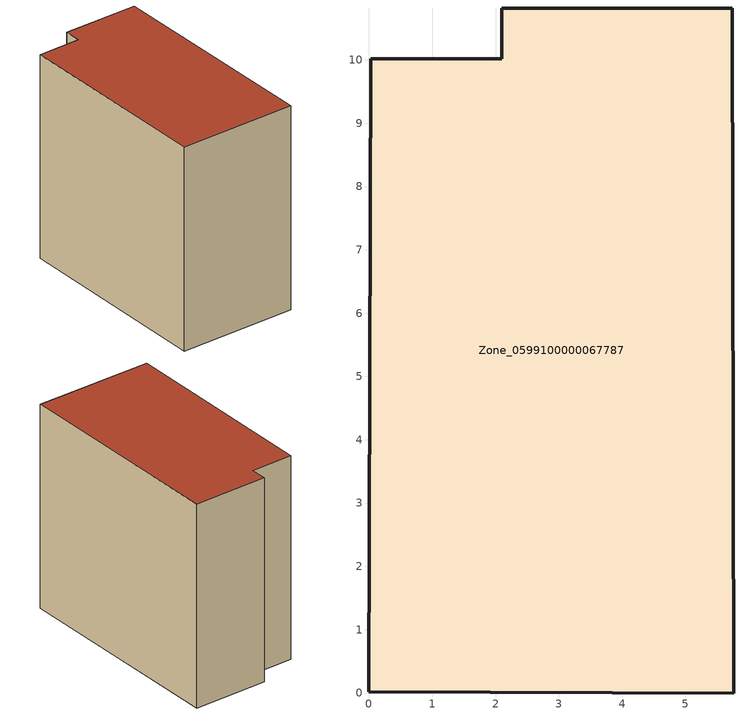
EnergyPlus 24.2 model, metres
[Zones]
Zone_0599100000067787
 floor ground (C_G): 5.76,0 0,0.02 0.03,10.02 2.1,10.02 2.1,10.82 5.74,10.82 z0
 wall outside (C_F): 2.1,10.02 0.03,10.02 0,0.02 5.76,0 5.74,10.82 2.1,10.82 2.1,10.02 z0:10.03
 roof outside (C_R): 5.74,10.82 2.1,10.82 2.1,10.02 0.03,10.02 0,0.02 5.76,0 z10.03
[BUILDING]
Pand.0599100000067787: North Axis=0; Terrain=City; Loads Convergence Tolerance Value=0.04; Temperature Convergence Tolerance Value=0.4; Solar Distribution=FullExterior; Maximum Number of Warmup Days=25; Minimum Number of Warmup Days=1
[Site:Location]
Rotterdam.The.Hague.AP_ZH_NLD Design_Conditions: Latitude=51.96; Longitude=4.45; Time Zone=1; Elevation=-4.5
[SITE:GROUNDTEMPERATURE:BUILDINGSURFACE]
18, 18, 18, 18, 18, 18, 18, 18, 18, 18, 18, 18
[MATERIAL] Thermal Absorptance=0.9; Solar Absorptance=0.7; Visible Absorptance=0.7
Name | Roughness | Thickness | Conductivity | Density | Specific Heat
G.TI.1946 | MediumSmooth | 0.15 | 1 | 540 | 1210
F.TI.1946 | Rough | 0.3 | 0.857143 | 1920 | 840
R.TI.1946 | MediumRough | 0.2 | 0.1 | 1500 | 1000
[CONSTRUCTION]
C_G: G.TI.1946
C_F: F.TI.1946
C_R: R.TI.1946
[ZONE]
Zone_0599100000067787: Type=1; Multiplier=1; Ceiling Height=Autocalculate; Volume=Autocalculate; Floor Area=autocalculate; Part of Total Floor Area=Yes
[ZONEINFILTRATION:DESIGNFLOWRATE]
Infil_Zone_0599100000067787: Zone or ZoneList or Space or SpaceList=Zone_0599100000067787; Schedule=AlwaysOn; Design Flow Rate Calculation Method=Flow/Area; Flow Rate per Floor Area=0.003; Constant Term Coefficient=1; Temperature Term Coefficient=0; Velocity Term Coefficient=0; Velocity Squared Term Coefficient=0
[HVACTEMPLATE:ZONE:IDEALLOADSAIRSYSTEM]
Zone_0599100000067787: Maximum Heating Supply Air Temperature=50; Minimum Cooling Supply Air Temperature=13; Maximum Heating Supply Air Humidity Ratio=0.0156; Minimum Cooling Supply Air Humidity Ratio=0.0077; Heating Limit=NoLimit; Cooling Limit=NoLimit; Dehumidification Control Type=ConstantSensibleHeatRatio; Cooling Sensible Heat Ratio=0.7; Dehumidification Setpoint=60; Humidification Control Type=None; Humidification Setpoint=30; Outdoor Air Method=None; Outdoor Air Flow Rate per Person=0.00944; Outdoor Air Flow Rate per Zone Floor Area=0; Outdoor Air Flow Rate per Zone=0; Demand Controlled Ventilation Type=None; Outdoor Air Economizer Type=NoEconomizer; Heat Recovery Type=None; Sensible Heat Recovery Effectiveness=0.7; Latent Heat Recovery Effectiveness=0.65
[ZONECONTROL:THERMOSTAT]
ThermostatControl_Zone_0599100000067787: Zone or ZoneList=Zone_0599100000067787; Control Type Schedule=DualSetpointControlType; Control 1=Thermostat_Zone_0599100000067787; Temperature Difference Between Cutout And Setpoint=0
[THERMOSTATSETPOINT:DUALSETPOINT]
Thermostat_Zone_0599100000067787: Heating Setpoint Temperature Schedule=HeatingSetpoint_Zone_0599100000067787; Cooling Setpoint Temperature Schedule=CoolingSetpoint_Zone_0599100000067787
[SCHEDULE:COMPACT]
HeatingSetpoint_Zone_0599100000067787: Through: 12/31, For: AllDays, Until: 24:00, 21
CoolingSetpoint_Zone_0599100000067787: Through: 12/31, For: AllDays, Until: 24:00, 24
DualSetpointControlType: Through: 12/31, For: AllDays, Until: 24:00, 4
AlwaysOn: Through: 12/31, For: AllDays, Until: 24:00, 1
